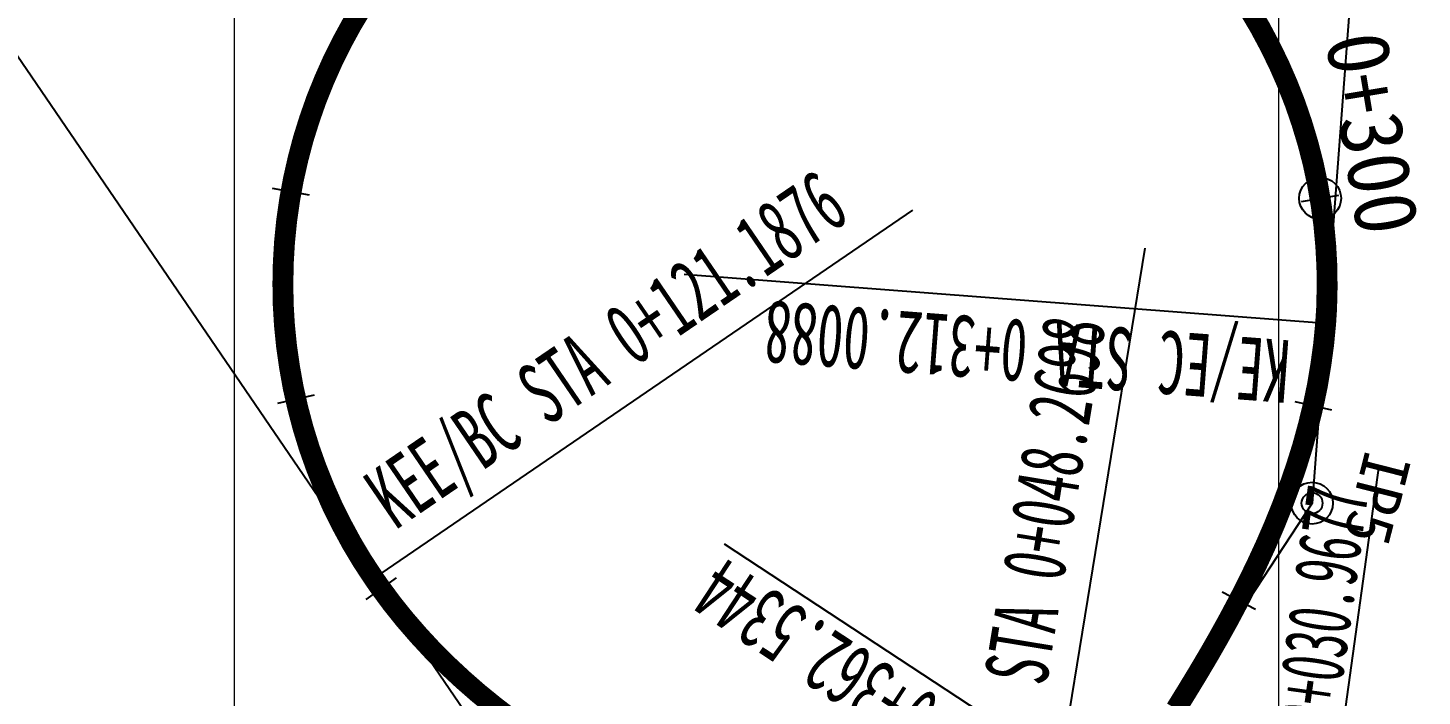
# Model space of a CAD drawing. Header units: metres. Extents: x 222706 to 224249, y 221324 to 222332.
# Drawn here: x 222987.5 to 223121, y 221924.6 to 221988.5 of the extents above; entities that cross this region are included whole.
import ezdxf
from ezdxf.enums import TextEntityAlignment as Align

# ---------------------------------------------------------------- set-up
doc = ezdxf.new("R2010")
doc.units = ezdxf.units.M
for name, color, linetype in [('CA-ALGN-CNTL', 2, 'Continuous'), ('CA-ALGN-IPLN', 1, 'Continuous'), ('CA-ALGN-IPSM', 2, 'Continuous'), ('CA-ALGN-STSM', 2, 'Continuous'), ('CA-ALGN-SUBL', 1, 'Continuous'), ('CA-ALGN-SUBT', 2, 'Continuous'), ('CA-ALGN-TEXT', 3, 'Continuous'), ('CV-GRID-LINE', 1, 'Continuous')]:
    doc.layers.add(name, color=color, linetype=linetype)
doc.styles.add('GTXT', font='DotumChe.ttf')
doc.styles.add('Han_Romanstyle', font='DotumChe.ttf')

# ---------------------------------------------------------------- blocks, each defined once
blk = doc.blocks.new('CASTAMS')
blk.add_line((0, -1.5), (0, 1.5))
at = {"style": 'GTXT', "flags": 1}
for tag, p in [('STA_DST', (0, -3.62)), ('XSEC_DAT', (0, -6.85))]:
    blk.add_attdef(tag, text='', height=2.5, dxfattribs=at).set_placement(p, align=Align.MIDDLE)

msp = doc.modelspace()

# ---------------------------------------------------------------- linework, layer by layer
at = {"layer": 'CA-ALGN-CNTL', "const_width": 2}
for points in [[(223033.76, 221922.37), (223032.17, 221923.59), (223030.62, 221924.85), (223029.11, 221926.17), (223027.65, 221927.53), (223026.23, 221928.94), (223024.87, 221930.41), (223023.56, 221931.92), (223022.31, 221933.48), (223021.12, 221935.09), (223020.6, 221935.84), (223019.5, 221937.51), (223018.47, 221939.23), (223017.52, 221940.99), (223016.63, 221942.78), (223015.82, 221944.61), (223015.08, 221946.46), (223014.41, 221948.35), (223013.82, 221950.26), (223013.31, 221952.19), (223012.87, 221954.15), (223012.52, 221956.11), (223012.24, 221958.09), (223012.04, 221960.08), (223011.92, 221962.08), (223011.89, 221964.08), (223011.93, 221966.08), (223012.05, 221968.08), (223012.25, 221970.07), (223012.53, 221972.05), (223012.89, 221974.01), (223013.33, 221975.96), (223013.84, 221977.9), (223014.44, 221979.81), (223015.1, 221981.69), (223015.85, 221983.55), (223016.66, 221985.37), (223017.55, 221987.16), (223018.51, 221988.92), (223019.54, 221990.63)], [(223104.44, 221990.29), (223105.46, 221988.56), (223106.4, 221986.8), (223107.28, 221985), (223108.08, 221983.17), (223108.81, 221981.31), (223109.46, 221979.42), (223110.04, 221977.5), (223110.54, 221975.57), (223110.96, 221973.61), (223111.3, 221971.64), (223111.57, 221969.66), (223111.75, 221967.67), (223111.86, 221965.67), (223111.88, 221963.67), (223111.83, 221961.67), (223111.74, 221960.26), (223111.55, 221958.27), (223111.28, 221956.29), (223110.95, 221954.32), (223110.54, 221952.36), (223110.06, 221950.42), (223109.53, 221948.49), (223108.93, 221946.58), (223108.28, 221944.69), (223107.58, 221942.82), (223106.83, 221940.96), (223106.04, 221939.13), (223105.2, 221937.31), (223104.33, 221935.51), (223103.42, 221933.73), (223102.48, 221931.96), (223101.51, 221930.21), (223100.52, 221928.48), (223099.5, 221926.76), (223098.46, 221925.05), (223097.41, 221923.35)]]:
    msp.add_lwpolyline(points, dxfattribs=at)
at = {"layer": 'CA-ALGN-CNTL'}
for points in [[(223098.12, 221924.49), (223098.19, 221924.6), (223098.25, 221924.71), (223098.32, 221924.81), (223098.39, 221924.92), (223098.45, 221925.02), (223098.52, 221925.13), (223098.58, 221925.24), (223098.65, 221925.34), (223098.71, 221925.45), (223098.78, 221925.56), (223098.84, 221925.67), (223098.91, 221925.77), (223098.97, 221925.88), (223099.04, 221925.99), (223099.1, 221926.09), (223099.17, 221926.2), (223099.23, 221926.31), (223099.29, 221926.41), (223099.36, 221926.52), (223099.42, 221926.63), (223099.49, 221926.74), (223099.55, 221926.84), (223099.62, 221926.95), (223099.68, 221927.06), (223099.74, 221927.16), (223099.81, 221927.27), (223099.87, 221927.38), (223099.93, 221927.49), (223100, 221927.6), (223100.06, 221927.7), (223100.12, 221927.81), (223100.19, 221927.92), (223100.25, 221928.03), (223100.31, 221928.13), (223100.38, 221928.24), (223100.44, 221928.35), (223100.5, 221928.46), (223100.57, 221928.57), (223100.63, 221928.67), (223100.69, 221928.78), (223100.75, 221928.89), (223100.82, 221929), (223100.88, 221929.11), (223100.94, 221929.22), (223101, 221929.32), (223101.07, 221929.43), (223101.13, 221929.54), (223101.19, 221929.65), (223101.25, 221929.76), (223101.31, 221929.87), (223101.37, 221929.98), (223101.44, 221930.08), (223101.5, 221930.19), (223101.56, 221930.3), (223101.62, 221930.41), (223101.68, 221930.52), (223101.74, 221930.63), (223101.8, 221930.74), (223101.86, 221930.85), (223101.92, 221930.96), (223101.99, 221931.07), (223102.05, 221931.18), (223102.11, 221931.29), (223102.17, 221931.39), (223102.23, 221931.5), (223102.29, 221931.61), (223102.35, 221931.72), (223102.41, 221931.83), (223102.47, 221931.94), (223102.53, 221932.05), (223102.59, 221932.16), (223102.64, 221932.27), (223102.7, 221932.38), (223102.76, 221932.49), (223102.82, 221932.6), (223102.88, 221932.71), (223102.94, 221932.82), (223103, 221932.93), (223103.06, 221933.04), (223103.12, 221933.16), (223103.17, 221933.27), (223103.23, 221933.38), (223103.29, 221933.49), (223103.35, 221933.6), (223103.41, 221933.71), (223103.46, 221933.82), (223103.52, 221933.93), (223103.58, 221934.04), (223103.64, 221934.15), (223103.69, 221934.26), (223103.75, 221934.37), (223103.81, 221934.49), (223103.86, 221934.6), (223103.92, 221934.71), (223103.98, 221934.82), (223104.03, 221934.93), (223104.09, 221935.04), (223104.15, 221935.15), (223104.2, 221935.27), (223104.26, 221935.38), (223104.31, 221935.49), (223104.37, 221935.6), (223104.43, 221935.71), (223104.48, 221935.83), (223104.54, 221935.94), (223104.59, 221936.05), (223104.65, 221936.16), (223104.7, 221936.28), (223104.76, 221936.39), (223104.81, 221936.5), (223104.86, 221936.61), (223104.92, 221936.73), (223104.97, 221936.84), (223105.03, 221936.95), (223105.08, 221937.06), (223105.13, 221937.18), (223105.19, 221937.29), (223105.24, 221937.4), (223105.29, 221937.52), (223105.35, 221937.63), (223105.4, 221937.74), (223105.45, 221937.86), (223105.51, 221937.97), (223105.56, 221938.08), (223105.61, 221938.2), (223105.66, 221938.31), (223105.71, 221938.42), (223105.77, 221938.54), (223105.82, 221938.65), (223105.87, 221938.76), (223105.92, 221938.88), (223105.97, 221938.99), (223106.02, 221939.11), (223106.07, 221939.22), (223106.13, 221939.33), (223106.18, 221939.45), (223106.23, 221939.56), (223106.28, 221939.68), (223106.33, 221939.79), (223106.38, 221939.91), (223106.43, 221940.02), (223106.48, 221940.14), (223106.53, 221940.25), (223106.57, 221940.37), (223106.62, 221940.48), (223106.67, 221940.6), (223106.72, 221940.71), (223106.77, 221940.83), (223106.82, 221940.94), (223106.87, 221941.06), (223106.91, 221941.17), (223106.96, 221941.29), (223107.01, 221941.4), (223107.06, 221941.52), (223107.1, 221941.63), (223107.15, 221941.75), (223107.2, 221941.87), (223107.25, 221941.98), (223107.29, 221942.1), (223107.34, 221942.21), (223107.38, 221942.33), (223107.43, 221942.45), (223107.48, 221942.56), (223107.52, 221942.68), (223107.57, 221942.8), (223107.61, 221942.91), (223107.66, 221943.03), (223107.7, 221943.15), (223107.75, 221943.26), (223107.79, 221943.38), (223107.84, 221943.5), (223107.88, 221943.61), (223107.93, 221943.73), (223107.97, 221943.85), (223108.01, 221943.96), (223108.06, 221944.08), (223108.1, 221944.2), (223108.14, 221944.32), (223108.18, 221944.43), (223108.23, 221944.55), (223108.27, 221944.67), (223108.31, 221944.79), (223108.35, 221944.9), (223108.4, 221945.02), (223108.44, 221945.14), (223108.48, 221945.26), (223108.52, 221945.38), (223108.56, 221945.49), (223108.6, 221945.61), (223108.64, 221945.73), (223108.68, 221945.85), (223108.72, 221945.97), (223108.76, 221946.08), (223108.8, 221946.2), (223108.84, 221946.32), (223108.88, 221946.44), (223108.92, 221946.56), (223108.96, 221946.68), (223109, 221946.8), (223109.04, 221946.92), (223109.07, 221947.03), (223109.11, 221947.15), (223109.15, 221947.27), (223109.19, 221947.39), (223109.23, 221947.51), (223109.26, 221947.63), (223109.3, 221947.75), (223109.34, 221947.87), (223109.37, 221947.99), (223109.41, 221948.11), (223109.44, 221948.23), (223109.48, 221948.35), (223109.52, 221948.47), (223109.55, 221948.59), (223109.59, 221948.71), (223109.62, 221948.83), (223109.66, 221948.95), (223109.69, 221949.07), (223109.72, 221949.19), (223109.76, 221949.31), (223109.79, 221949.43), (223109.83, 221949.55), (223109.86, 221949.67), (223109.89, 221949.79), (223109.92, 221949.91), (223109.96, 221950.03), (223109.99, 221950.15), (223110.02, 221950.27), (223110.05, 221950.39), (223110.08, 221950.52), (223110.12, 221950.64), (223110.15, 221950.76), (223110.18, 221950.88), (223110.21, 221951), (223110.24, 221951.12), (223110.27, 221951.24), (223110.3, 221951.36), (223110.33, 221951.49), (223110.36, 221951.61), (223110.39, 221951.73), (223110.42, 221951.85), (223110.44, 221951.97), (223110.47, 221952.09), (223110.5, 221952.22), (223110.53, 221952.34), (223110.56, 221952.46), (223110.58, 221952.58), (223110.61, 221952.7), (223110.64, 221952.83), (223110.66, 221952.95), (223110.69, 221953.07), (223110.72, 221953.19), (223110.74, 221953.31), (223110.77, 221953.44), (223110.79, 221953.56), (223110.82, 221953.68), (223110.84, 221953.8), (223110.87, 221953.93), (223110.89, 221954.05), (223110.91, 221954.17), (223110.94, 221954.29), (223110.96, 221954.42), (223110.98, 221954.54), (223111.01, 221954.66), (223111.03, 221954.79), (223111.05, 221954.91), (223111.07, 221955.03), (223111.1, 221955.16), (223111.12, 221955.28), (223111.14, 221955.4), (223111.16, 221955.52), (223111.18, 221955.65), (223111.2, 221955.77), (223111.22, 221955.89), (223111.24, 221956.02), (223111.26, 221956.14), (223111.28, 221956.27), (223111.3, 221956.39), (223111.32, 221956.51), (223111.33, 221956.64), (223111.35, 221956.76), (223111.37, 221956.88), (223111.39, 221957.01), (223111.4, 221957.13), (223111.42, 221957.26), (223111.44, 221957.38), (223111.45, 221957.5), (223111.47, 221957.63), (223111.49, 221957.75), (223111.5, 221957.87), (223111.52, 221958), (223111.53, 221958.13), (223111.55, 221958.26), (223111.56, 221958.39), (223111.58, 221958.53), (223111.59, 221958.68), (223111.61, 221958.83), (223111.63, 221958.99), (223111.64, 221959.15), (223111.66, 221959.33), (223111.68, 221959.5), (223111.69, 221959.69), (223111.71, 221959.88), (223111.73, 221960.07), (223111.74, 221960.26)], [(223031, 221924.53), (223030.91, 221924.61), (223030.81, 221924.69), (223030.72, 221924.77), (223030.62, 221924.85), (223030.52, 221924.93), (223030.43, 221925.01), (223030.33, 221925.1), (223030.24, 221925.18), (223030.14, 221925.26), (223030.05, 221925.34), (223029.96, 221925.42), (223029.86, 221925.5), (223029.77, 221925.59), (223029.67, 221925.67), (223029.58, 221925.75), (223029.49, 221925.83), (223029.39, 221925.92), (223029.3, 221926), (223029.21, 221926.08), (223029.11, 221926.17), (223029.02, 221926.25), (223028.93, 221926.33), (223028.83, 221926.42), (223028.74, 221926.5), (223028.65, 221926.59), (223028.56, 221926.67), (223028.47, 221926.76), (223028.38, 221926.84), (223028.28, 221926.93), (223028.19, 221927.01), (223028.1, 221927.1), (223028.01, 221927.18), (223027.92, 221927.27), (223027.83, 221927.36), (223027.74, 221927.44), (223027.65, 221927.53), (223027.56, 221927.62), (223027.47, 221927.7), (223027.38, 221927.79), (223027.29, 221927.88), (223027.2, 221927.97), (223027.11, 221928.05), (223027.03, 221928.14), (223026.94, 221928.23), (223026.85, 221928.32), (223026.76, 221928.41), (223026.67, 221928.5), (223026.58, 221928.59), (223026.5, 221928.68), (223026.41, 221928.76), (223026.32, 221928.85), (223026.24, 221928.94), (223026.15, 221929.03), (223026.06, 221929.12), (223025.98, 221929.22), (223025.89, 221929.31), (223025.8, 221929.4), (223025.72, 221929.49), (223025.63, 221929.58), (223025.55, 221929.67), (223025.46, 221929.76), (223025.38, 221929.85), (223025.29, 221929.95), (223025.21, 221930.04), (223025.12, 221930.13), (223025.04, 221930.22), (223024.96, 221930.31), (223024.87, 221930.41), (223024.79, 221930.5), (223024.71, 221930.59), (223024.62, 221930.69), (223024.54, 221930.78), (223024.46, 221930.88), (223024.38, 221930.97), (223024.29, 221931.06), (223024.21, 221931.16), (223024.13, 221931.25), (223024.05, 221931.35), (223023.97, 221931.44), (223023.89, 221931.54), (223023.81, 221931.63), (223023.73, 221931.73), (223023.64, 221931.82), (223023.56, 221931.92), (223023.48, 221932.02), (223023.41, 221932.11), (223023.33, 221932.21), (223023.25, 221932.31), (223023.17, 221932.4), (223023.09, 221932.5), (223023.01, 221932.6), (223022.93, 221932.69), (223022.85, 221932.79), (223022.78, 221932.89), (223022.7, 221932.99), (223022.62, 221933.09), (223022.54, 221933.18), (223022.47, 221933.28), (223022.39, 221933.38), (223022.31, 221933.48), (223022.24, 221933.58), (223022.16, 221933.68), (223022.08, 221933.78), (223022, 221933.89), (223021.92, 221933.99), (223021.84, 221934.11), (223021.75, 221934.22), (223021.66, 221934.35), (223021.57, 221934.48), (223021.47, 221934.61), (223021.36, 221934.77), (223021.23, 221934.94), (223021.1, 221935.12), (223020.95, 221935.34), (223020.78, 221935.57), (223020.6, 221935.84)]]:
    msp.add_lwpolyline(points, dxfattribs=at)
for start, end in [(355.6671, 104.9997), (104.9997, 214.3322)]:
    msp.add_arc((223061.89, 221964.04), 50, start, end, dxfattribs=at)
at = {"layer": 'CA-ALGN-IPLN'}
msp.add_lwpolyline([(223132.13, 221899.28), (223108.01, 221900.63), (223036.66, 221912.32), (222980.82, 221994.08), (223117.07, 222030.59), (223110.44, 221943.05), (223079.48, 221895.89), (223067.26, 221877.28)], dxfattribs=at)
at = {"layer": 'CA-ALGN-IPSM'}
for radius in [2, 1]:
    msp.add_circle((223110.44, 221943.05), radius, dxfattribs=at)
at = {"layer": 'CA-ALGN-STSM'}
msp.add_circle((223111.21, 221972.23), 2, dxfattribs=at)
msp.add_circle((223111.21, 221972.23), 2, dxfattribs=at)
at = {"layer": 'CA-ALGN-SUBL'}
for p, q in [((223020.6, 221935.84), (223072.21, 221971.09)), ((223020.6, 221935.84), (223072.21, 221971.09)), ((223084.17, 221904.54), (223094.47, 221967.45)), ((223084.17, 221904.54), (223094.47, 221967.45)), ((223111.74, 221960.26), (223050.32, 221964.92)), ((223111.74, 221960.26), (223050.32, 221964.92)), ((223109.12, 221890.76), (223116.87, 221946.66)), ((223091.7, 221914.51), (223054.19, 221939.13))]:
    msp.add_line(p, q, dxfattribs=at)
at = {"layer": 'CV-GRID-LINE', "lineweight": 0}
for p, q in [((223007.23, 222203.63), (223007.23, 221503.63)), ((223107.23, 222203.63), (223107.23, 221503.63))]:
    msp.add_line(p, q, dxfattribs=at)

# ---------------------------------------------------------------- block references
at = {"layer": 'CA-ALGN-STSM', "yscale": 1.200000000011642, "zscale": 1.2}
for p, xscale, rotation in [((223012.67, 221972.85), 1.199999999997831, 79.85641905461168), ((223111.21, 221972.23), 1.200000000008528, 279.4282364179032), ((223013.12, 221952.98), 1.199999999998506, 102.7747308596738), ((223110.54, 221952.37), 1.200000000012461, 257.2340822908344), ((223021.28, 221934.87), 1.199999999982077, 125.6831786679205), ((223103.42, 221933.74), 1.200000000006725, 242.4765401053484)]:
    msp.add_blockref('CASTAMS', p, dxfattribs=dict(at, xscale=xscale, rotation=rotation))

# ---------------------------------------------------------------- texts
at = {"layer": 'CA-ALGN-SUBT', "style": 'Han_Romanstyle'}
for s, rotation, width, p in [('KEE/BC STA 0+121.1876', 34.3322, 0.65, (223022.64, 221940.42)), ('KE/EC STA 0+312.0088', 175.6671, 0.65, (223108.51, 221958.61)), ('KAE/EC STA 0+048.2698', 80.7021, 0.65, (223082.12, 221908.04)), ('KA STA 0+030.9677', 82.1029, 0.6, (223110.42, 221904.99)), ('KA STA 0+362.5344', 146.7181, 0.65, (223089.85, 221914.47))]:
    msp.add_text(s, height=6, rotation=rotation, dxfattribs=dict(at, width=width)).set_placement(p)
at = {"layer": 'CA-ALGN-TEXT', "style": 'Han_Romanstyle'}
for s, height, rotation, p in [('0+300', 6, 279.4282, (223111.71, 221987.52)), ('IP5', 4.5, 255.7225, (223115.59, 221948.29))]:
    msp.add_text(s, height=height, rotation=rotation, dxfattribs=at).set_placement(p)

doc.saveas('drawing.dxf')
